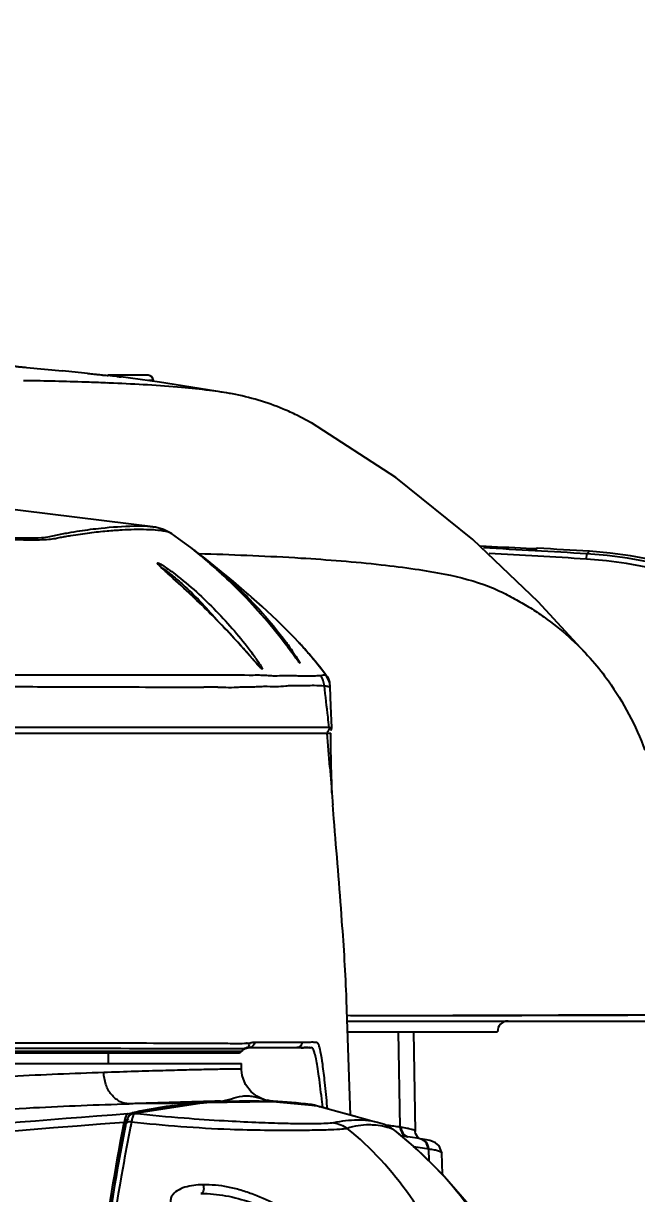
# Model space of a CAD drawing. Header units: millimetres. Extents: x 5828 to 6704, y 123 to 421.
# Drawn here: x 6581.54 to 6584.44, y 225.46 to 230.99 of the extents above; entities that cross this region are included whole.
import ezdxf

# ---------------------------------------------------------------- set-up
doc = ezdxf.new("R2010")
doc.units = ezdxf.units.MM
for name, color, linetype in [('外形图', 7, 'Continuous'), ('尺寸标注', 7, 'Continuous'), ('运动范围', 7, 'Continuous')]:
    doc.layers.add(name, color=color, linetype=linetype)
doc.styles.add('微软雅黑', font='msyh.ttc', dxfattribs={"height": 1.5})
doc.dimstyles.new('尺寸标注_1_20比例', dxfattribs={"dimtxt": 1.5, "dimasz": 1.25, "dimexe": 0.5, "dimexo": 0.4, "dimgap": 0.5, "dimtad": 1, "dimdec": 1, "dimlfac": 20, "dimdsep": 46, "dimtxsty": '微软雅黑', "dimcen": 0.09, "dimadec": 0, "dimazin": 0, "dimtp": 0.01, "dimtm": 0.01, "dimtfac": 1, "dimtdec": 1, "dimtofl": 0, "dimtmove": 0, "dimatfit": 3, "dimfxl": 1, "dimtolj": 1, "dimarcsym": 0})

# ---------------------------------------------------------------- blocks, each defined once
blk = doc.blocks.new('*D819')
at = {"layer": 'Defpoints', "color": 0}
for p in [(6584.3508, 234.274), (6633.6855, 232.4599), (6518.5475, 222.8994), (6579.4437, 222.8994), (6638.115, 222.8994)]:
    blk.add_point(p, dxfattribs=at)
at = {"layer": '尺寸标注', "color": 0, "lineweight": -2}
blk.add_arc((6579.4437, 222.8994), 12.3879, 15.78003, 174.21614, dxfattribs=at)
at = {"layer": '尺寸标注', "color": 0}
for points in [[(6591.1616, 226.2217), (6591.5678, 226.3147), (6591.6435, 225.0497)], [(6566.9107, 224.1583), (6567.3268, 224.1373), (6567.0557, 222.8994)]]:
    blk.add_solid(points, dxfattribs=at)
at = {"layer": '尺寸标注', "color": 0, "insert": (6578.253, 236.5144), "char_height": 1.5, "attachment_point": 5, "rotation": 4.9981, "style": '微软雅黑'}
blk.add_mtext('\\A1;-\\A1;170%%d', dxfattribs=at)

msp = doc.modelspace()

# ---------------------------------------------------------------- linework, layer by layer
at = {"layer": '外形图', "color": 7, "linetype": 'Continuous'}
for p, q in [((6581.5571, 229.3616), (6581.7271, 229.345)), ((6582.1312, 229.3244), (6581.9409, 229.3244)), ((6582.0027, 229.3168), (6582.0034, 229.3168)), ((6581.5671, 229.2987), (6581.5423, 229.2991)), ((6582.1562, 229.2994), (6582.1333, 229.2994)), ((6582.1562, 229.2963), (6582.1562, 229.2994)), ((6582.902, 229.1006), (6582.8342, 229.136)), ((6582.1654, 228.6073), (6580.5716, 228.804)), ((6582.1654, 228.6073), (6582.166, 228.6072)), ((6582.2411, 228.5779), (6582.2411, 228.5779)), ((6582.3769, 228.4754), (6582.3681, 228.4827)), ((6582.3683, 228.4826), (6582.3716, 228.4826)), ((6582.3716, 228.4826), (6582.3989, 228.4818)), ((6583.9271, 228.5054), (6583.9161, 228.506)), ((6583.9404, 228.5048), (6583.9271, 228.5054)), ((6583.9511, 228.5043), (6583.9404, 228.5048)), ((6583.9661, 228.5041), (6583.9701, 228.5078)), ((6584.2009, 228.4565), (6584.2024, 228.4815)), ((6584.2155, 228.4934), (6584.2024, 228.4815)), ((6582.3877, 228.4666), (6582.3769, 228.4754)), ((6582.4005, 228.4558), (6582.3877, 228.4666)), ((6582.5978, 228.2952), (6582.5339, 228.3502)), ((6582.791, 228.0406), (6582.7812, 228.0536)), ((6582.8158, 228.0073), (6582.791, 228.0406)), ((6582.85, 228.0549), (6582.8254, 228.0815)), ((6582.85, 228.0549), (6582.845, 228.0604)), ((6582.9108, 227.9854), (6582.8451, 228.0605)), ((6582.6118, 227.9995), (6582.6009, 228.0119)), ((6582.6247, 227.9849), (6582.6118, 227.9995)), ((6582.8336, 227.9832), (6582.8158, 228.0073)), ((6582.9711, 227.9104), (6582.9108, 227.9854)), ((6582.3581, 227.8517), (6582.3936, 227.8517)), ((6582.9911, 227.8531), (6582.9915, 227.8527)), ((6582.9946, 227.7613), (6582.9915, 227.8527)), ((6582.9915, 227.8527), (6582.9915, 227.8527)), ((6582.9985, 227.6606), (6582.9946, 227.7613)), ((6582.9866, 227.6611), (6576.3315, 227.661)), ((6582.9956, 227.6476), (6582.9985, 227.6606)), ((6582.9967, 227.6605), (6582.9985, 227.6606)), ((6582.9967, 227.6605), (6582.9982, 227.6604)), ((6576.3344, 227.6343), (6582.9939, 227.6344)), ((6582.9949, 227.5829), (6582.9942, 227.6344)), ((6582.9964, 227.4854), (6582.9949, 227.5829)), ((6582.9983, 227.393), (6582.9964, 227.4854)), ((6582.9901, 227.4742), (6582.9928, 227.4379)), ((6582.9928, 227.4379), (6582.9972, 227.3798)), ((6582.9993, 227.3521), (6582.9983, 227.393)), ((6583.0089, 227.2293), (6583.0036, 227.2963)), ((6583.087, 225.8297), (6583.0684, 226.3746)), ((6583.0688, 226.3708), (6583.0686, 226.3745)), ((6583.071, 226.3001), (6584.8453, 226.3057)), ((6583.0719, 226.2744), (6584.8211, 226.2744)), ((6584.396, 226.3032), (6584.6869, 226.3046)), ((6583.0736, 226.2244), (6583.7812, 226.2244)), ((6583.3217, 225.7734), (6583.3139, 226.2244)), ((6583.3846, 226.2244), (6583.3929, 225.7531)), ((6582.5988, 226.17), (6582.5951, 226.1697)), ((6582.6006, 226.1696), (6582.5974, 226.1693)), ((6582.6333, 226.1752), (6582.8041, 226.175)), ((6582.6336, 226.1754), (6582.8591, 226.1749)), ((6582.8041, 226.175), (6582.8591, 226.1752)), ((6579.6741, 226.1244), (6582.5561, 226.1244)), ((6579.7042, 226.1328), (6582.5745, 226.1327)), ((6581.9437, 226.0744), (6581.9437, 226.1244)), ((6582.5703, 226.1455), (6582.5717, 226.1455)), ((6582.5957, 226.1469), (6582.5965, 226.1471)), ((6582.5965, 226.1471), (6582.6002, 226.148)), ((6582.6042, 226.1492), (6582.8532, 226.149)), ((6582.6085, 226.1494), (6582.8342, 226.1494)), ((6582.8357, 226.1494), (6582.8381, 226.1494)), ((6582.8381, 226.1494), (6582.8399, 226.1493)), ((6582.8399, 226.1493), (6582.8412, 226.1493)), ((6582.8412, 226.1493), (6582.8425, 226.1493)), ((6582.8425, 226.1493), (6582.8439, 226.1493)), ((6582.8439, 226.1493), (6582.8461, 226.1492)), ((6582.8461, 226.1492), (6582.8553, 226.1489)), ((6582.854, 226.1489), (6582.8561, 226.1489)), ((6582.8597, 226.1488), (6582.8553, 226.1489)), ((6582.8557, 226.1486), (6582.8642, 226.1487)), ((6582.8584, 226.1489), (6582.8595, 226.1488)), ((6582.8642, 226.1487), (6582.8952, 226.149)), ((6582.8817, 226.1501), (6582.8816, 226.1501)), ((6582.8817, 226.1501), (6582.8816, 226.1501)), ((6582.8931, 226.1489), (6582.8929, 226.149)), ((6582.8931, 226.1489), (6582.8929, 226.1489)), ((6582.8936, 226.149), (6582.8931, 226.1489)), ((6582.8952, 226.1491), (6582.8936, 226.149)), ((6582.8974, 226.1491), (6582.9003, 226.1493)), ((6582.9003, 226.1493), (6582.9001, 226.1493)), ((6576.3152, 226.0744), (6582.5721, 226.0744)), ((6582.5727, 226.045), (6582.5721, 226.0744)), ((6582.6794, 225.8951), (6582.6562, 225.8957)), ((6582.7108, 225.8938), (6582.6562, 225.8957)), ((6582.6797, 225.9048), (6582.694, 225.9004)), ((6582.7108, 225.8938), (6582.6938, 225.8946)), ((6582.721, 225.8933), (6582.7108, 225.8938)), ((6582.7292, 225.8929), (6582.7108, 225.8938)), ((6582.9219, 225.8742), (6582.7207, 225.8936)), ((6582.9541, 225.8824), (6582.953, 225.8923)), ((6582.955, 225.874), (6582.9541, 225.8824)), ((6582.0348, 225.836), (6582.0566, 225.8409)), ((6582.0348, 225.836), (6582.0566, 225.8405)), ((6582.0575, 225.8367), (6582.0574, 225.8367)), ((6582.0657, 225.8371), (6582.0575, 225.8367)), ((6582.0829, 225.8408), (6582.0657, 225.8371)), ((6582.0829, 225.8406), (6582.0657, 225.8371)), ((6582.8966, 225.8777), (6582.8817, 225.8795)), ((6582.8968, 225.8774), (6582.8817, 225.8795)), ((6582.8968, 225.8777), (6582.8966, 225.8777)), ((6582.9219, 225.8741), (6582.9166, 225.8749)), ((6582.9243, 225.8737), (6582.9166, 225.8747)), ((6582.9242, 225.8737), (6582.9219, 225.8742)), ((6582.9243, 225.8737), (6582.9219, 225.8741)), ((6582.946, 225.8693), (6582.9242, 225.8737)), ((6583.166, 225.8082), (6582.9243, 225.8737)), ((6582.9576, 225.8662), (6582.946, 225.8693)), ((6582.9556, 225.8691), (6582.955, 225.874)), ((6582.9563, 225.8626), (6582.9556, 225.8691)), ((6582.9757, 225.8706), (6582.9763, 225.8633)), ((6582.016, 225.7869), (6582.0178, 225.7961)), ((6582.0161, 225.7865), (6582.0178, 225.7961)), ((6582.0241, 225.7851), (6582.0233, 225.7804)), ((6582.0241, 225.7851), (6582.0233, 225.7806)), ((6582.0267, 225.7965), (6582.0241, 225.785)), ((6582.0333, 225.8153), (6582.0267, 225.7965)), ((6582.0492, 225.7809), (6582.0484, 225.7765)), ((6582.0494, 225.7802), (6582.0485, 225.7757)), ((6583.2076, 225.7823), (6583.2072, 225.7823)), ((6583.2076, 225.7823), (6583.2073, 225.7823)), ((6583.248, 225.7854), (6583.248, 225.7854)), ((6583.2509, 225.7843), (6583.248, 225.7854)), ((6583.2489, 225.7751), (6583.2488, 225.7751)), ((6583.2491, 225.7752), (6583.2489, 225.7752)), ((6583.251, 225.7843), (6583.2509, 225.7843)), ((6583.2894, 225.7626), (6583.2892, 225.7627)), ((6583.2895, 225.7625), (6583.2892, 225.7627)), ((6583.295, 225.7593), (6583.2952, 225.7592)), ((6583.295, 225.7593), (6583.2952, 225.7591)), ((6583.2952, 225.7592), (6583.2953, 225.7591)), ((6583.4116, 225.7194), (6583.3265, 225.7329)), ((6583.3929, 225.7531), (6583.3929, 225.7526)), ((6583.3941, 225.7434), (6583.3929, 225.7526)), ((6583.4076, 225.72), (6583.3941, 225.7434)), ((6583.3862, 225.6818), (6583.4564, 225.6712)), ((6583.4583, 225.6132), (6583.4564, 225.6712)), ((6583.5181, 225.6529), (6583.5184, 225.6528)), ((6583.5184, 225.6529), (6583.5184, 225.6528)), ((6583.5216, 225.5508), (6583.5184, 225.6528)), ((6582.3801, 225.4597), (6582.3817, 225.4598))]:
    msp.add_line(p, q, dxfattribs=at)
for points in [[(6582.5298, 229.2364), (6582.1856, 229.2924), (6582.0027, 229.3168)], [(6584.2305, 227.9752), (6583.9731, 228.2546), (6583.6641, 228.5491), (6583.3016, 228.8416), (6582.9021, 229.1006)], [(6582.2411, 228.5779), (6582.2045, 228.5969), (6582.166, 228.6072)], [(6582.4062, 228.455), (6582.3695, 228.4835), (6582.3325, 228.5116), (6582.2937, 228.5402), (6582.2411, 228.5779)], [(6582.3681, 228.4827), (6582.3495, 228.4979), (6582.3489, 228.4984)], [(6583.9624, 228.504), (6583.9628, 228.504), (6583.9627, 228.504), (6583.9612, 228.504), (6583.9587, 228.5041), (6583.9553, 228.5042), (6583.9511, 228.5043)], [(6582.2304, 228.3828), (6582.2153, 228.3966), (6582.2029, 228.4081), (6582.1934, 228.4172), (6582.1868, 228.424), (6582.183, 228.4283)], [(6582.7812, 228.0536), (6582.7705, 228.0675), (6582.7589, 228.0824), (6582.7465, 228.0981), (6582.733, 228.1149), (6582.7184, 228.1328), (6582.7026, 228.1519), (6582.6855, 228.172), (6582.6674, 228.193), (6582.6485, 228.2143), (6582.6295, 228.2353), (6582.6113, 228.255), (6582.594, 228.2733), (6582.5775, 228.2904), (6582.5616, 228.3066), (6582.5463, 228.322), (6582.5315, 228.3366), (6582.5173, 228.3503), (6582.5037, 228.3633), (6582.4908, 228.3755), (6582.4784, 228.387), (6582.4665, 228.3978), (6582.4552, 228.408), (6582.4445, 228.4176), (6582.4344, 228.4265), (6582.4249, 228.4348), (6582.4161, 228.4425), (6582.4005, 228.4558)], [(6582.5339, 228.3502), (6582.5078, 228.3723), (6582.4769, 228.398), (6582.4421, 228.4263), (6582.4062, 228.455)], [(6582.5729, 228.0436), (6582.5563, 228.062), (6582.5382, 228.0818), (6582.5185, 228.1032), (6582.4968, 228.1263), (6582.4731, 228.151), (6582.4473, 228.1775), (6582.4191, 228.2058), (6582.3877, 228.2367), (6582.3536, 228.2694), (6582.3201, 228.3008), (6582.292, 228.3267), (6582.2304, 228.3828)], [(6582.8254, 228.0815), (6582.741, 228.167), (6582.6697, 228.2332), (6582.6189, 228.2773), (6582.603, 228.2907), (6582.5978, 228.2952)], [(6582.6439, 227.9631), (6582.6254, 227.9841), (6582.5729, 228.0436)], [(6582.8444, 227.9692), (6582.8444, 227.9691), (6582.8435, 227.9702), (6582.8413, 227.9731), (6582.8379, 227.9774), (6582.8336, 227.9832)], [(6582.6632, 227.9427), (6582.6633, 227.9427), (6582.6613, 227.9445), (6582.6571, 227.9488), (6582.6512, 227.9551), (6582.6439, 227.9631)], [(6582.9915, 227.8533), (6582.9889, 227.8727), (6582.9707, 227.9109)], [(6583.0871, 226.3001), (6583.4201, 226.3003), (6583.6757, 226.3006), (6583.896, 226.3012), (6584.396, 226.3032)], [(6582.8343, 226.1493), (6582.8354, 226.1494), (6582.8355, 226.1494)], [(6582.8597, 226.1488), (6582.8607, 226.1488), (6582.862, 226.1489), (6582.8632, 226.1489), (6582.8645, 226.1489), (6582.8658, 226.149), (6582.8671, 226.149), (6582.8683, 226.1491), (6582.8696, 226.1492), (6582.8709, 226.1493), (6582.8722, 226.1494), (6582.8734, 226.1495), (6582.8767, 226.1498)], [(6582.8767, 226.1498), (6582.8776, 226.1499), (6582.8785, 226.15), (6582.8792, 226.15), (6582.8799, 226.1501), (6582.8805, 226.1501), (6582.881, 226.1501), (6582.8815, 226.1501)], [(6582.8914, 226.149), (6582.8945, 226.1489), (6582.8974, 226.1491)], [(6582.6797, 225.9043), (6582.6701, 225.9074), (6582.6451, 225.9194), (6582.6172, 225.9411), (6582.5919, 225.9742), (6582.5759, 226.0167), (6582.5727, 226.045)], [(6582.7207, 225.8936), (6582.3965, 225.8884), (6582.0574, 225.8367)], [(6582.0572, 225.8366), (6582.0542, 225.8358), (6582.0419, 225.8279), (6582.0333, 225.8153)], [(6583.111, 225.8231), (6583.0339, 225.8444), (6582.9771, 225.8605), (6582.9576, 225.8662)], [(6583.2083, 225.7973), (6583.2005, 225.7992), (6583.1872, 225.8025), (6583.166, 225.8082)], [(6583.248, 225.7854), (6583.2148, 225.7957), (6583.208, 225.7973)], [(6583.2953, 225.7591), (6583.2714, 225.7749), (6583.251, 225.7843)], [(6583.8848, 225.0132), (6583.7759, 225.2174), (6583.6452, 225.406), (6583.5204, 225.5522), (6583.3943, 225.6759), (6583.2952, 225.7592)], [(6583.5182, 225.6527), (6583.5055, 225.6857), (6583.4884, 225.6996), (6583.475, 225.7057), (6583.4618, 225.7098), (6583.4463, 225.7134), (6583.4272, 225.717), (6583.4149, 225.719)]]:
    msp.add_lwpolyline(points, dxfattribs=at)
for centre, radius, start, end in [((6577.801, 189.0979), 40.4382, 84.25986, 84.42855), ((6580.7993, 218.4924), 10.8911, 83.7605, 83.97372), ((6582.1312, 229.2994), 0.025, 0, 90), ((6581.4683, 217.7117), 11.5861, 87.53116, 87.66134), ((6580.5687, 168.6043), 59.9952, 86.801519, 87.007354), ((6580.5687, 168.6043), 59.9873, 86.527142, 86.993899), ((6580.5687, 168.6043), 59.9623, 86.527209, 86.966586), ((6584.0815, 231.47), 2.9686, 266.805, 267.1742), ((6584.0251, 230.3311), 1.8283, 267.1798, 267.6318), ((6583.9931, 229.5728), 1.0693, 267.6674, 267.8347), ((6583.9654, 228.7158), 0.2118, 268.6781, 269.0782), ((6583.9641, 228.6317), 0.1277, 269.0723, 269.6438), ((6583.9647, 228.479), 0.0251, 86.7413, 95.0124), ((6580.5687, 168.6043), 60, 86.515409, 86.750135), ((6584.0814, 226.4855), 1.9996, 1.0427, 86.5299), ((6584.0941, 226.4975), 1.9996, 0.7525, 86.5198), ((6584.0814, 226.4855), 1.9746, 1.0728, 86.5321), ((6584.6268, 231.0237), 3.5663, 227.5022, 227.6446), ((6580.0778, 225.9937), 3.3987, 36.7405, 37.1517), ((6581.1877, 226.5448), 2.246, 40.6697, 42.253), ((6581.5004, 227.1865), 1.3931, 35.2931, 36.6719), ((6581.71, 227.3361), 1.1355, 35.0549, 35.2418), ((6579.4669, 225.5374), 4.1612, 36.5399, 36.7447), ((6581.1757, 226.5346), 2.2616, 37.4732, 40.6679), ((6582.8908, 227.8499), 0.1004, 1.795, 14.6812), ((6582.3788, 217.2175), 10.6342, 89.64683, 89.92015), ((6582.4045, 222.2533), 5.5983, 89.4262, 89.5924), ((6536.4042, 223.9115), 46.7215, 4.37325, 4.57034), ((6583.8312, 226.2244), 0.05, 90, 180), ((6582.5258, 226.876), 0.7103, 276.045, 276.7648), ((6582.8861, 226.1442), 0.0532, 22.7572, 24.1872), ((6582.5561, 226.1494), 0.025, 270, 318.1897), ((6582.6104, 226.0993), 0.0501, 130.0646, 138.1983), ((6582.612, 226.0994), 0.05, 103.6095, 138.1897), ((6582.6106, 226.0991), 0.0503, 110.1578, 129.9847), ((6582.5631, 226.2874), 0.1442, 282.0482, 283.0674), ((6583.8826, 169.0144), 56.8995, 91.41965, 91.85379), ((6582.7436, 156.9444), 68.9433, 90.334053, 90.583116), ((6582.6042, 223.3363), 2.5637, 95.8789, 102.3325), ((6582.607, 223.4085), 2.4882, 95.1276, 102.1609), ((6582.5939, 223.4199), 2.4795, 92.7975, 95.8407), ((6582.6005, 223.4725), 2.4239, 94.5318, 95.1084), ((6582.6011, 223.4638), 2.4326, 88.7009, 94.5294), ((6582.5911, 223.4121), 2.4873, 82.9367, 87.0044), ((6582.8736, 225.6909), 0.1911, 78.1335, 82.9458), ((6586.4284, 165.9895), 60.0076, 94.198792, 96.423103), ((6582.8068, 225.154), 0.7293, 81.3356, 82.9042), ((6582.8744, 225.6947), 0.1872, 75.4858, 78.1192), ((6582.8741, 225.6941), 0.1879, 68.0406, 75.4657), ((6586.8997, 161.5168), 64.4644, 94.343162, 100.668847), ((6582.0384, 225.782), 0.0146, 147.6509, 153.7611), ((6590.4418, 224.1041), 8.5584, 168.58291, 168.70111), ((6583.1278, 225.4534), 0.3533, 81.3714, 86.0368), ((6583.1311, 225.4771), 0.3294, 76.4925, 81.3238), ((6583.174, 225.4608), 0.3232, 76.5983, 84.0558), ((6583.197, 225.6446), 0.1497, 68.904, 70.0928), ((6583.1971, 225.6448), 0.1495, 59.6403, 68.9034), ((6583.197, 225.644), 0.1503, 52.0648, 68.9465), ((6581.8769, 215.3795), 10.494, 82.29069, 82.4503), ((6583.1969, 225.6446), 0.1498, 52.0437, 59.6354), ((6583.2443, 225.2361), 0.5428, 81.3487, 81.8012), ((6583.1799, 225.4848), 0.2986, 68.5534, 71.7264), ((6582.1368, 224.2834), 1.8752, 51.8707, 52.0727), ((6582.1121, 224.256), 1.9121, 23.6609, 51.795), ((6583.3749, 225.7722), 0.0486, 236.1295, 249.3469), ((6583.2954, 224.9828), 0.7458, 81.0049, 81.2776)]:
    msp.add_arc(centre, radius, start, end, dxfattribs=at)
for points, knots in [([(6581.5034, 229.3675), (6581.5034, 229.3672), (6581.5052, 229.3674), (6581.5072, 229.3666), (6581.5118, 229.3664), (6581.5177, 229.3656), (6581.5254, 229.3648), (6581.5387, 229.3634), (6581.5494, 229.3624), (6581.5571, 229.3616)], [0, 0, 0, 0, 0.016698, 0.065497, 0.146088, 0.258033, 0.400518, 0.572518, 1, 1, 1, 1]), ([(6581.8455, 229.3333), (6581.8486, 229.333), (6581.8606, 229.3318), (6581.8726, 229.3306), (6581.8815, 229.3297)], [0, 0, 0, 0, 0.257162, 1, 1, 1, 1]), ([(6581.8815, 229.3297), (6581.8844, 229.3294), (6581.8953, 229.3283), (6581.9062, 229.3271), (6581.9143, 229.3263)], [0, 0, 0, 0, 0.260454, 1, 1, 1, 1]), ([(6581.9143, 229.3263), (6581.9168, 229.326), (6581.9263, 229.325), (6581.9357, 229.324), (6581.9427, 229.3233)], [0, 0, 0, 0, 0.264544, 1, 1, 1, 1]), ([(6581.983, 229.319), (6581.9847, 229.3188), (6581.9902, 229.3182), (6581.9956, 229.3176), (6581.9993, 229.3171)], [0, 0, 0, 0, 0.319338, 1, 1, 1, 1]), ([(6581.9993, 229.3171), (6581.9997, 229.3171), (6582.0008, 229.317), (6582.002, 229.3169), (6582.0027, 229.3168)], [0, 0, 0, 0, 0.331999, 1, 1, 1, 1]), ([(6581.941, 229.2881), (6581.9118, 229.2893), (6581.7871, 229.294), (6581.6625, 229.297), (6581.5671, 229.2987)], [0, 0, 0, 0, 0.235011, 1, 1, 1, 1]), ([(6582.5296, 229.2364), (6582.4937, 229.243), (6582.4139, 229.2547), (6582.2265, 229.274), (6582.0749, 229.2824), (6581.9673, 229.287)], [0, 0, 0, 0, 0.193603, 0.428394, 1, 1, 1, 1]), ([(6582.8342, 229.136), (6582.8128, 229.1462), (6582.7151, 229.1899), (6582.6116, 229.2213), (6582.5296, 229.2364)], [0, 0, 0, 0, 0.22103, 1, 1, 1, 1]), ([(6580.9392, 228.5898), (6581.0426, 228.5831), (6581.1882, 228.5732), (6581.3692, 228.5625), (6581.4747, 228.5576), (6581.5584, 228.5557), (6581.6201, 228.5568), (6581.6636, 228.5619), (6581.7056, 228.5729), (6581.7533, 228.5801), (6581.8242, 228.5931), (6581.9272, 228.6055), (6582.0459, 228.6146), (6582.1322, 228.6134), (6582.1654, 228.6073)], [0, 0, 0, 0, 0.252425, 0.355566, 0.441692, 0.509764, 0.559394, 0.592002, 0.616033, 0.665086, 0.709531, 0.791522, 0.917663, 1, 1, 1, 1]), ([(6580.9401, 228.5811), (6581.0253, 228.5757), (6581.18, 228.5658), (6581.3872, 228.5537), (6581.5283, 228.5475), (6581.6141, 228.5474), (6581.658, 228.5495), (6581.691, 228.5534), (6581.7173, 228.5593), (6581.7415, 228.5641), (6581.7732, 228.5683), (6581.8112, 228.5746), (6581.868, 228.5832), (6581.9336, 228.5892), (6582.023, 228.5966), (6582.0854, 228.5979), (6582.1238, 228.5969)], [0, 0, 0, 0, 0.215484, 0.391683, 0.524207, 0.572122, 0.608249, 0.635039, 0.656049, 0.676276, 0.697397, 0.736672, 0.773482, 0.842672, 0.902875, 1, 1, 1, 1]), ([(6582.1238, 228.5969), (6582.1274, 228.5968), (6582.1411, 228.5964), (6582.1548, 228.5957), (6582.1649, 228.5949)], [0, 0, 0, 0, 0.266746, 1, 1, 1, 1]), ([(6582.1649, 228.5949), (6582.1809, 228.5936), (6582.2067, 228.5905), (6582.2328, 228.5836), (6582.2411, 228.5779)], [0, 0, 0, 0, 0.615468, 1, 1, 1, 1]), ([(6582.3475, 228.4995), (6582.3473, 228.4999), (6582.3503, 228.4972), (6582.3522, 228.4963), (6582.3584, 228.4912), (6582.369, 228.4832), (6582.3871, 228.4688), (6582.4121, 228.4487), (6582.4412, 228.4246), (6582.4846, 228.3875), (6582.5407, 228.3365), (6582.6071, 228.2712), (6582.6898, 228.1823), (6582.7467, 228.1126), (6582.7814, 228.0655)], [0, 0, 0, 0, 0.002176, 0.009018, 0.020265, 0.035626, 0.077196, 0.130635, 0.192825, 0.261197, 0.408668, 0.562127, 0.715016, 1, 1, 1, 1]), ([(6582.3566, 228.4921), (6582.3543, 228.4939), (6582.352, 228.4968), (6582.3478, 228.4985), (6582.3475, 228.4995)], [0, 0, 0, 0, 0.739475, 1, 1, 1, 1]), ([(6582.7867, 228.0463), (6582.7188, 228.1359), (6582.5837, 228.2935), (6582.4299, 228.4326), (6582.3566, 228.4921)], [0, 0, 0, 0, 0.543475, 1, 1, 1, 1]), ([(6582.3989, 228.4818), (6582.5501, 228.477), (6582.8283, 228.4655), (6583.1598, 228.44), (6583.3862, 228.4113), (6583.5575, 228.3826), (6583.7022, 228.3466), (6583.8175, 228.2937), (6583.8871, 228.256), (6583.9533, 228.2165), (6584.036, 228.1584), (6584.1313, 228.0804), (6584.1995, 228.0109), (6584.2305, 227.9753)], [0, 0, 0, 0, 0.231193, 0.425523, 0.507801, 0.57977, 0.691225, 0.73391, 0.773368, 0.812166, 0.851547, 0.927789, 1, 1, 1, 1]), ([(6583.9527, 228.5042), (6583.9535, 228.5042), (6583.9561, 228.5041), (6583.9587, 228.504), (6583.9605, 228.504)], [0, 0, 0, 0, 0.285745, 1, 1, 1, 1]), ([(6583.9633, 228.504), (6583.9637, 228.504), (6583.9646, 228.504), (6583.9656, 228.5039), (6583.9661, 228.5041)], [0, 0, 0, 0, 0.40242, 1, 1, 1, 1]), ([(6582.1756, 228.4376), (6582.1755, 228.4396), (6582.1897, 228.4339), (6582.2, 228.4262), (6582.2293, 228.4074), (6582.2479, 228.3932), (6582.2589, 228.3849)], [0, 0, 0, 0, 0.059348, 0.260063, 0.584162, 1, 1, 1, 1]), ([(6582.1816, 228.429), (6582.1801, 228.4307), (6582.1779, 228.4333), (6582.1757, 228.4364), (6582.1756, 228.4376)], [0, 0, 0, 0, 0.659416, 1, 1, 1, 1]), ([(6582.1915, 228.4188), (6582.1905, 228.4198), (6582.1872, 228.4231), (6582.1839, 228.4265), (6582.1816, 228.429)], [0, 0, 0, 0, 0.285291, 1, 1, 1, 1]), ([(6582.2176, 228.3943), (6582.2151, 228.3966), (6582.2063, 228.4047), (6582.1976, 228.4128), (6582.1915, 228.4188)], [0, 0, 0, 0, 0.282546, 1, 1, 1, 1]), ([(6582.1935, 228.4172), (6582.2011, 228.4129), (6582.219, 228.4001), (6582.2363, 228.3866), (6582.2466, 228.3782)], [0, 0, 0, 0, 0.395314, 1, 1, 1, 1]), ([(6582.362, 228.2613), (6582.3496, 228.2731), (6582.3041, 228.316), (6582.2577, 228.3578), (6582.2242, 228.3883)], [0, 0, 0, 0, 0.274293, 1, 1, 1, 1]), ([(6582.2466, 228.3782), (6582.2635, 228.3643), (6582.3367, 228.3006), (6582.4038, 228.23), (6582.4523, 228.1727)], [0, 0, 0, 0, 0.225337, 1, 1, 1, 1]), ([(6582.2589, 228.3849), (6582.3279, 228.332), (6582.4549, 228.216), (6582.5674, 228.0862), (6582.6178, 228.0185)], [0, 0, 0, 0, 0.507335, 1, 1, 1, 1]), ([(6582.6009, 228.0119), (6582.5834, 228.0318), (6582.5067, 228.1178), (6582.4261, 228.2002), (6582.362, 228.2613)], [0, 0, 0, 0, 0.230872, 1, 1, 1, 1]), ([(6582.7814, 228.0655), (6582.785, 228.0607), (6582.7982, 228.0426), (6582.811, 228.0242), (6582.8201, 228.0106)], [0, 0, 0, 0, 0.268305, 1, 1, 1, 1]), ([(6582.6486, 227.9577), (6582.6468, 227.9597), (6582.6388, 227.9688), (6582.6308, 227.9778), (6582.6247, 227.9849)], [0, 0, 0, 0, 0.224871, 1, 1, 1, 1]), ([(6582.6396, 227.9883), (6582.6439, 227.9822), (6582.6515, 227.971), (6582.6615, 227.9559), (6582.6674, 227.9451), (6582.6709, 227.9393), (6582.6709, 227.9371)], [0, 0, 0, 0, 0.373517, 0.678668, 0.893702, 1, 1, 1, 1]), ([(6582.829, 227.9893), (6582.8276, 227.9913), (6582.8213, 227.9998), (6582.8151, 228.0083), (6582.8102, 228.0149)], [0, 0, 0, 0, 0.227882, 1, 1, 1, 1]), ([(6582.8201, 228.0106), (6582.8221, 228.0077), (6582.829, 227.9974), (6582.8357, 227.987), (6582.8403, 227.9795)], [0, 0, 0, 0, 0.287562, 1, 1, 1, 1]), ([(6582.8439, 227.9696), (6582.843, 227.9708), (6582.8379, 227.9773), (6582.833, 227.9839), (6582.829, 227.9893)], [0, 0, 0, 0, 0.185664, 1, 1, 1, 1]), ([(6582.6598, 227.9456), (6582.659, 227.9465), (6582.6552, 227.9505), (6582.6515, 227.9545), (6582.6486, 227.9577)], [0, 0, 0, 0, 0.219523, 1, 1, 1, 1]), ([(6582.6709, 227.9371), (6582.6709, 227.9361), (6582.6666, 227.9385), (6582.6644, 227.9412), (6582.6614, 227.944), (6582.6598, 227.9456)], [0, 0, 0, 0, 0.212972, 0.535407, 1, 1, 1, 1]), ([(6582.8482, 227.9651), (6582.8481, 227.9647), (6582.8454, 227.9676), (6582.8449, 227.9683), (6582.8439, 227.9696)], [0, 0, 0, 0, 0.22042, 1, 1, 1, 1]), ([(6582.8444, 227.9726), (6582.845, 227.9716), (6582.8462, 227.9692), (6582.8481, 227.9668), (6582.8482, 227.9651)], [0, 0, 0, 0, 0.385954, 1, 1, 1, 1]), ([(6584.2305, 227.9753), (6584.2569, 227.945), (6584.3579, 227.8165), (6584.4349, 227.6693), (6584.4773, 227.5535)], [0, 0, 0, 0, 0.245581, 1, 1, 1, 1]), ([(6579.2164, 227.9071), (6579.4581, 227.9071), (6579.9322, 227.9063), (6580.6165, 227.9084), (6581.2356, 227.9081), (6581.755, 227.9101), (6582.146, 227.9094), (6582.4157, 227.9105), (6582.5526, 227.91), (6582.6078, 227.909)], [0, 0, 0, 0, 0.213823, 0.419359, 0.605305, 0.761459, 0.878861, 0.95117, 1, 1, 1, 1]), ([(6582.6078, 227.909), (6582.6207, 227.9087), (6582.6454, 227.9096), (6582.6807, 227.9083), (6582.712, 227.9058), (6582.7465, 227.9055), (6582.7825, 227.908), (6582.8202, 227.9067), (6582.8527, 227.9042), (6582.883, 227.9055), (6582.9138, 227.9048), (6582.9351, 227.9065), (6582.9463, 227.9065)], [0, 0, 0, 0, 0.114169, 0.218386, 0.312834, 0.39274, 0.523134, 0.632397, 0.727015, 0.811428, 0.900625, 1, 1, 1, 1]), ([(6582.9463, 227.9065), (6582.9508, 227.9071), (6582.9575, 227.909), (6582.9654, 227.9104), (6582.9696, 227.9097), (6582.9707, 227.9106)], [0, 0, 0, 0, 0.551646, 0.826636, 1, 1, 1, 1]), ([(6582.971, 227.9104), (6582.971, 227.9105), (6582.9708, 227.9105), (6582.9707, 227.9106), (6582.9706, 227.9106)], [0, 0, 0, 0, 0.37265, 1, 1, 1, 1]), ([(6579.2934, 227.8575), (6579.9151, 227.857), (6580.6658, 227.8569), (6581.5279, 227.8539), (6581.9277, 227.8535), (6582.1986, 227.8518), (6582.3581, 227.8517)], [0, 0, 0, 0, 0.608582, 0.734865, 0.8439, 1, 1, 1, 1]), ([(6582.4605, 227.8513), (6582.4687, 227.8513), (6582.4943, 227.851), (6582.5199, 227.8505), (6582.5374, 227.8509)], [0, 0, 0, 0, 0.317458, 1, 1, 1, 1]), ([(6582.5374, 227.8509), (6582.5416, 227.851), (6582.5568, 227.8516), (6582.5719, 227.8529), (6582.5828, 227.8533)], [0, 0, 0, 0, 0.282676, 1, 1, 1, 1]), ([(6582.6294, 227.8536), (6582.6338, 227.8536), (6582.6501, 227.8541), (6582.6664, 227.8554), (6582.6784, 227.8556)], [0, 0, 0, 0, 0.268359, 1, 1, 1, 1]), ([(6582.6784, 227.8556), (6582.6977, 227.8561), (6582.732, 227.8536), (6582.7754, 227.857), (6582.8076, 227.8599), (6582.8392, 227.86), (6582.875, 227.8594), (6582.9184, 227.8612), (6582.9477, 227.859), (6582.9636, 227.8585)], [0, 0, 0, 0, 0.203549, 0.359945, 0.456974, 0.543409, 0.691868, 0.83306, 1, 1, 1, 1]), ([(6582.9866, 227.6617), (6582.9847, 227.6778), (6582.977, 227.7434), (6582.9691, 227.809), (6582.9635, 227.8585)], [0, 0, 0, 0, 0.245265, 1, 1, 1, 1]), ([(6582.9635, 227.8585), (6582.9685, 227.8576), (6582.976, 227.8563), (6582.9851, 227.8544), (6582.9895, 227.8539), (6582.9911, 227.8531)], [0, 0, 0, 0, 0.537243, 0.81157, 1, 1, 1, 1]), ([(6582.9865, 227.6617), (6582.9873, 227.6617), (6582.9907, 227.6614), (6582.994, 227.6608), (6582.9967, 227.6605)], [0, 0, 0, 0, 0.211392, 1, 1, 1, 1]), ([(6583.0686, 226.3745), (6583.0642, 226.499), (6583.0452, 226.7842), (6583.0216, 227.0688), (6583.0089, 227.2293)], [0, 0, 0, 0, 0.43637, 1, 1, 1, 1]), ([(6582.5974, 226.1693), (6582.5678, 226.1664), (6582.4776, 226.1694), (6582.2971, 226.1685), (6582.0279, 226.17), (6581.6773, 226.1704), (6581.2561, 226.17), (6580.5943, 226.1694), (6580.0745, 226.1688), (6579.7158, 226.1682)], [0, 0, 0, 0, 0.030914, 0.093734, 0.188115, 0.311061, 0.458805, 0.626601, 1, 1, 1, 1]), ([(6582.6333, 226.1752), (6582.6336, 226.1687), (6582.6285, 226.155), (6582.615, 226.1494), (6582.6085, 226.1494)], [0, 0, 0, 0, 0.500548, 1, 1, 1, 1]), ([(6582.8592, 226.1752), (6582.8597, 226.1749), (6582.8609, 226.1758), (6582.8631, 226.1751), (6582.8671, 226.1753), (6582.8704, 226.1751), (6582.8726, 226.175)], [0, 0, 0, 0, 0.127728, 0.256036, 0.508788, 1, 1, 1, 1]), ([(6582.9198, 226.1749), (6582.9218, 226.175), (6582.9266, 226.1762), (6582.9307, 226.1728), (6582.9322, 226.1707)], [0, 0, 0, 0, 0.444953, 1, 1, 1, 1]), ([(6582.9352, 226.1648), (6582.9397, 226.1541), (6582.9462, 226.1226), (6582.9558, 226.0625), (6582.9658, 225.9755), (6582.9723, 225.9086), (6582.9757, 225.8706)], [0, 0, 0, 0, 0.117095, 0.321834, 0.6153, 1, 1, 1, 1]), ([(6579.7094, 226.1449), (6580.0251, 226.1452), (6580.618, 226.1456), (6581.4221, 226.1461), (6582.0359, 226.1461), (6582.3726, 226.1447), (6582.498, 226.1449)], [0, 0, 0, 0, 0.339645, 0.637816, 0.865105, 1, 1, 1, 1]), ([(6582.498, 226.1449), (6582.5054, 226.1449), (6582.5295, 226.1449), (6582.5536, 226.1452), (6582.5703, 226.1455)], [0, 0, 0, 0, 0.308217, 1, 1, 1, 1]), ([(6582.5717, 226.1455), (6582.5742, 226.1456), (6582.5813, 226.1458), (6582.5885, 226.146), (6582.5932, 226.1463)], [0, 0, 0, 0, 0.342719, 1, 1, 1, 1]), ([(6582.606, 226.1492), (6582.6064, 226.1492), (6582.6072, 226.1493), (6582.6081, 226.1494), (6582.6085, 226.1494)], [0, 0, 0, 0, 0.513946, 1, 1, 1, 1]), ([(6582.953, 225.8923), (6582.9484, 225.9329), (6582.9417, 225.9887), (6582.9315, 226.0567), (6582.9251, 226.0929), (6582.9186, 226.1199), (6582.9133, 226.1384), (6582.9054, 226.1491), (6582.9004, 226.1495)], [0, 0, 0, 0, 0.460108, 0.634639, 0.773277, 0.876199, 0.943032, 1, 1, 1, 1]), ([(6582.5726, 226.0456), (6582.5726, 226.0459), (6582.5714, 226.0462), (6582.5697, 226.0465), (6582.5662, 226.0468), (6582.5617, 226.047), (6582.5557, 226.0472), (6582.5452, 226.0474), (6582.5288, 226.0474), (6582.5052, 226.0472), (6582.4764, 226.0468), (6582.4426, 226.0462), (6582.4037, 226.0454), (6582.3598, 226.0445), (6582.2915, 226.0428), (6582.1944, 226.0401), (6582.064, 226.0362), (6581.9711, 226.0331), (6581.9216, 226.0315)], [0, 0, 0, 0, 0.001215, 0.004315, 0.009405, 0.016501, 0.025605, 0.03672, 0.064966, 0.101195, 0.145346, 0.197352, 0.257123, 0.324551, 0.399525, 0.571608, 0.772265, 1, 1, 1, 1]), ([(6581.9216, 226.0315), (6581.7774, 226.0266), (6581.4614, 226.0135), (6580.7488, 225.9658), (6580.182, 225.9062), (6579.7859, 225.869)], [0, 0, 0, 0, 0.202086, 0.44282, 1, 1, 1, 1]), ([(6582.0419, 225.8841), (6582.0265, 225.8842), (6581.9939, 225.8927), (6581.9548, 225.9264), (6581.9288, 225.9749), (6581.9221, 226.0123), (6581.9216, 226.0315)], [0, 0, 0, 0, 0.22276, 0.462734, 0.724348, 1, 1, 1, 1]), ([(6579.8049, 225.7228), (6580.0191, 225.742), (6580.4341, 225.7807), (6581.0287, 225.8323), (6581.5604, 225.8662), (6581.8911, 225.8793), (6582.0419, 225.8841)], [0, 0, 0, 0, 0.287551, 0.557407, 0.798206, 1, 1, 1, 1]), ([(6582.4729, 225.8964), (6582.4905, 225.8973), (6582.5248, 225.9077), (6582.567, 225.9204), (6582.6023, 225.9222), (6582.6373, 225.9178), (6582.6626, 225.9092), (6582.6797, 225.9043)], [0, 0, 0, 0, 0.249964, 0.501362, 0.623743, 0.746818, 1, 1, 1, 1]), ([(6582.8817, 225.8795), (6582.8689, 225.8809), (6582.8182, 225.8862), (6582.7674, 225.8908), (6582.7292, 225.8929)], [0, 0, 0, 0, 0.250978, 1, 1, 1, 1]), ([(6582.0348, 225.836), (6582.033, 225.8356), (6582.029, 225.8319), (6582.0226, 225.8186), (6582.0197, 225.8058), (6582.0178, 225.7961)], [0, 0, 0, 0, 0.129541, 0.334944, 1, 1, 1, 1]), ([(6582.0609, 225.831), (6582.0606, 225.8302), (6582.059, 225.8263), (6582.0578, 225.8222), (6582.0569, 225.819)], [0, 0, 0, 0, 0.20721, 1, 1, 1, 1]), ([(6582.0656, 225.8371), (6582.0652, 225.8369), (6582.063, 225.8354), (6582.0618, 225.8329), (6582.0609, 225.831)], [0, 0, 0, 0, 0.173692, 1, 1, 1, 1]), ([(6583.0068, 225.7942), (6582.996, 225.7921), (6582.9676, 225.7901), (6582.9155, 225.7887), (6582.8436, 225.7889), (6582.7496, 225.7908), (6582.6296, 225.7952), (6582.4773, 225.803), (6582.2858, 225.816), (6582.1441, 225.829), (6582.0656, 225.8371)], [0, 0, 0, 0, 0.035136, 0.090247, 0.165741, 0.263971, 0.389265, 0.547573, 0.748998, 1, 1, 1, 1]), ([(6581.8821, 224.921), (6581.8917, 224.9982), (6581.9297, 225.2878), (6581.9757, 225.5764), (6582.016, 225.7869)], [0, 0, 0, 0, 0.26631, 1, 1, 1, 1]), ([(6582.0233, 225.7806), (6582.0103, 225.7141), (6581.9577, 225.4272), (6581.916, 225.1384), (6581.8884, 224.9161)], [0, 0, 0, 0, 0.232125, 1, 1, 1, 1]), ([(6582.0241, 225.7803), (6582.0111, 225.7139), (6581.9583, 225.4271), (6581.9166, 225.1384), (6581.8889, 224.9161)], [0, 0, 0, 0, 0.231921, 1, 1, 1, 1]), ([(6582.0484, 225.7765), (6582.0353, 225.7112), (6581.9826, 225.4294), (6581.9415, 225.1456), (6581.9145, 224.9273)], [0, 0, 0, 0, 0.232522, 1, 1, 1, 1]), ([(6582.0382, 225.8123), (6582.0348, 225.8115), (6582.0289, 225.8011), (6582.0266, 225.7918), (6582.0251, 225.7852)], [0, 0, 0, 0, 0.335339, 1, 1, 1, 1]), ([(6582.0412, 225.7986), (6582.0395, 225.7983), (6582.0337, 225.797), (6582.0283, 225.7934), (6582.0261, 225.7898)], [0, 0, 0, 0, 0.286807, 1, 1, 1, 1]), ([(6582.0526, 225.7982), (6582.2075, 225.7824), (6582.4168, 225.7652), (6582.6687, 225.7598), (6582.7978, 225.7592), (6582.898, 225.7598), (6582.9745, 225.7615), (6583.0299, 225.7636), (6583.0601, 225.7659), (6583.0719, 225.7676)], [0, 0, 0, 0, 0.45761, 0.616407, 0.740426, 0.837046, 0.911019, 0.965181, 1, 1, 1, 1]), ([(6582.0569, 225.819), (6582.0565, 225.8175), (6582.0549, 225.8106), (6582.0536, 225.8037), (6582.0527, 225.7982)], [0, 0, 0, 0, 0.219108, 1, 1, 1, 1]), ([(6583.1522, 225.8058), (6583.1413, 225.8066), (6583.0925, 225.8079), (6583.0439, 225.8011), (6583.0068, 225.7942)], [0, 0, 0, 0, 0.224769, 1, 1, 1, 1]), ([(6583.2073, 225.7823), (6583.1965, 225.7834), (6583.151, 225.7859), (6583.105, 225.7781), (6583.0719, 225.7676)], [0, 0, 0, 0, 0.23657, 1, 1, 1, 1]), ([(6583.2735, 225.7683), (6583.2675, 225.7703), (6583.2594, 225.7726), (6583.2512, 225.7747), (6583.2491, 225.7752)], [0, 0, 0, 0, 0.744883, 1, 1, 1, 1]), ([(6583.3217, 225.7734), (6583.3189, 225.7739), (6583.3065, 225.7756), (6583.2942, 225.7773), (6583.2847, 225.7786)], [0, 0, 0, 0, 0.230824, 1, 1, 1, 1]), ([(6583.3217, 225.7734), (6583.3218, 225.7647), (6583.3263, 225.7481), (6583.3381, 225.736), (6583.3443, 225.732)], [0, 0, 0, 0, 0.541168, 1, 1, 1, 1]), ([(6583.3631, 225.7662), (6583.3604, 225.7668), (6583.3481, 225.7693), (6583.3357, 225.7713), (6583.3259, 225.7728)], [0, 0, 0, 0, 0.213935, 1, 1, 1, 1]), ([(6583.3259, 225.7727), (6583.326, 225.7683), (6583.3282, 225.7525), (6583.3384, 225.7382), (6583.3478, 225.7319)], [0, 0, 0, 0, 0.282787, 1, 1, 1, 1]), ([(6583.5935, 225.0258), (6583.534, 225.1743), (6583.3919, 225.447), (6583.1849, 225.6771), (6583.0719, 225.7676)], [0, 0, 0, 0, 0.524863, 1, 1, 1, 1]), ([(6583.3786, 225.7621), (6583.3775, 225.7625), (6583.3724, 225.764), (6583.3672, 225.7653), (6583.3631, 225.7662)], [0, 0, 0, 0, 0.218121, 1, 1, 1, 1]), ([(6583.3929, 225.7531), (6583.3929, 225.7538), (6583.3909, 225.7582), (6583.3858, 225.7596), (6583.3822, 225.7609)], [0, 0, 0, 0, 0.151742, 1, 1, 1, 1]), ([(6583.4526, 225.6718), (6583.4523, 225.6831), (6583.4439, 225.7059), (6583.4225, 225.7177), (6583.4116, 225.7194)], [0, 0, 0, 0, 0.50599, 1, 1, 1, 1]), ([(6583.4564, 225.6712), (6583.4561, 225.6826), (6583.4474, 225.7055), (6583.4259, 225.7173), (6583.4149, 225.719)], [0, 0, 0, 0, 0.506078, 1, 1, 1, 1]), ([(6583.4564, 225.6712), (6583.4652, 225.6699), (6583.4805, 225.6674), (6583.5002, 225.6628), (6583.5119, 225.6592), (6583.5182, 225.655), (6583.5184, 225.6529)], [0, 0, 0, 0, 0.407289, 0.710301, 0.904307, 1, 1, 1, 1]), ([(6582.3899, 225.5018), (6582.3754, 225.5012), (6582.3468, 225.4994), (6582.3055, 225.4908), (6582.2685, 225.4758), (6582.2436, 225.4536), (6582.2361, 225.4295), (6582.2379, 225.41), (6582.2457, 225.3908), (6582.262, 225.3658), (6582.2891, 225.3372), (6582.3136, 225.3167), (6582.3264, 225.3067)], [0, 0, 0, 0, 0.129052, 0.254035, 0.372644, 0.481721, 0.534976, 0.591098, 0.651862, 0.717058, 0.855352, 1, 1, 1, 1]), ([(6582.3899, 225.5018), (6582.3919, 225.4977), (6582.3938, 225.4887), (6582.3938, 225.4744), (6582.3883, 225.46), (6582.3817, 225.4598)], [0, 0, 0, 0, 0.29753, 0.57042, 1, 1, 1, 1]), ([(6582.9627, 225.0225), (6582.9706, 225.0226), (6582.9856, 225.023), (6583.007, 225.0269), (6583.025, 225.0355), (6583.0385, 225.0492), (6583.0455, 225.0679), (6583.046, 225.0897), (6583.041, 225.1136), (6583.0273, 225.1484), (6583.0005, 225.1919), (6582.9594, 225.2411), (6582.9117, 225.2872), (6582.8596, 225.3295), (6582.8046, 225.3676), (6582.729, 225.4124), (6582.6501, 225.4491), (6582.5694, 225.4763), (6582.5094, 225.4916), (6582.4494, 225.5001), (6582.4096, 225.5017), (6582.3899, 225.5018)], [0, 0, 0, 0, 0.025094, 0.04794, 0.068461, 0.087765, 0.107812, 0.130419, 0.156281, 0.185136, 0.249165, 0.318036, 0.388895, 0.460284, 0.531479, 0.602069, 0.74016, 0.807398, 0.873226, 0.937197, 1, 1, 1, 1]), ([(6582.3817, 225.4598), (6582.4203, 225.4606), (6582.4997, 225.4527), (6582.6165, 225.4211), (6582.712, 225.3811), (6582.7863, 225.3416), (6582.8405, 225.308), (6582.8919, 225.2707), (6582.9393, 225.2298), (6582.9805, 225.1861), (6583.0081, 225.1471), (6583.0226, 225.1156), (6583.0285, 225.0939), (6583.0289, 225.074), (6583.0226, 225.0567), (6583.0098, 225.0441), (6582.9925, 225.0364), (6582.972, 225.0327), (6582.9573, 225.0323), (6582.9497, 225.0325)], [0, 0, 0, 0, 0.129441, 0.264602, 0.404075, 0.474923, 0.5461, 0.617155, 0.687321, 0.755163, 0.817894, 0.845978, 0.870973, 0.892642, 0.911843, 0.930677, 0.951199, 0.974309, 1, 1, 1, 1])]:
    msp.add_open_spline(points, degree=3, knots=knots, dxfattribs=at)
for points in [[(6583.9701, 228.5078), (6583.9656, 228.5081), (6583.9609, 228.507), (6583.9569, 228.5049)], [(6582.1756, 228.4376), (6582.1793, 228.4347), (6582.1824, 228.4306), (6582.184, 228.4262)], [(6582.6709, 227.9371), (6582.6683, 227.9406), (6582.6648, 227.9434), (6582.6608, 227.9451)], [(6582.8403, 227.9795), (6582.8417, 227.9772), (6582.8431, 227.9749), (6582.8444, 227.9726)], [(6582.9635, 227.8585), (6582.9621, 227.8754), (6582.9559, 227.8925), (6582.9463, 227.9065)], [(6582.9707, 227.9106), (6582.9786, 227.9002), (6582.9845, 227.888), (6582.9879, 227.8754)], [(6582.5828, 227.8533), (6582.5983, 227.8539), (6582.6138, 227.8533), (6582.6294, 227.8536)], [(6582.9866, 227.6611), (6582.9872, 227.6526), (6582.9822, 227.6428), (6582.975, 227.6382)], [(6582.9972, 227.3798), (6582.9993, 227.3519), (6583.0014, 227.3241), (6583.0035, 227.2963)], [(6582.6095, 226.1706), (6582.6098, 226.1628), (6582.6056, 226.1541), (6582.5992, 226.1495)], [(6582.6095, 226.1706), (6582.6148, 226.1719), (6582.62, 226.1734), (6582.6253, 226.1744)], [(6582.6253, 226.1744), (6582.628, 226.1749), (6582.6307, 226.1752), (6582.6333, 226.1752)], [(6582.8342, 226.1493), (6582.8426, 226.1493), (6582.8519, 226.1548), (6582.856, 226.1622)], [(6582.856, 226.1622), (6582.8582, 226.1661), (6582.8593, 226.1707), (6582.8592, 226.1752)], [(6582.8726, 226.175), (6582.8778, 226.1748), (6582.8831, 226.1746), (6582.8883, 226.1747)], [(6582.8883, 226.1747), (6582.8953, 226.175), (6582.9023, 226.1764), (6582.9093, 226.1758)], [(6582.9093, 226.1758), (6582.9128, 226.1755), (6582.9163, 226.1746), (6582.9198, 226.1749)], [(6582.9322, 226.1707), (6582.9331, 226.1692), (6582.9339, 226.1676), (6582.9346, 226.166)], [(6582.5992, 226.1495), (6582.5974, 226.1482), (6582.5953, 226.1471), (6582.5932, 226.1463)], [(6582.6003, 226.148), (6582.6022, 226.1484), (6582.604, 226.1489), (6582.606, 226.1492)], [(6582.8532, 226.149), (6582.8469, 226.1492), (6582.8405, 226.1494), (6582.8342, 226.1493)], [(6582.8755, 226.1499), (6582.8702, 226.1494), (6582.865, 226.1488), (6582.8597, 226.1488)], [(6582.8816, 226.1501), (6582.8796, 226.1502), (6582.8775, 226.15), (6582.8755, 226.1499)], [(6582.8929, 226.1489), (6582.8892, 226.1488), (6582.8855, 226.1498), (6582.8817, 226.1501)], [(6582.7212, 225.896), (6582.712, 225.8965), (6582.7029, 225.8982), (6582.694, 225.9004)], [(6582.0253, 225.7885), (6582.0248, 225.7874), (6582.0244, 225.7862), (6582.0241, 225.785)], [(6582.0527, 225.7982), (6582.0489, 225.799), (6582.045, 225.7992), (6582.0412, 225.7986)], [(6583.0068, 225.7941), (6583.03, 225.7906), (6583.0529, 225.7813), (6583.0719, 225.7676)], [(6583.2894, 225.7626), (6583.2914, 225.7618), (6583.2933, 225.7606), (6583.295, 225.7593)], [(6583.3443, 225.732), (6583.3474, 225.73), (6583.3507, 225.7284), (6583.3541, 225.7271)], [(6583.3822, 225.7609), (6583.381, 225.7614), (6583.3798, 225.7618), (6583.3786, 225.7621)]]:
    msp.add_open_spline(points, degree=3, dxfattribs=at)
at = {"layer": '运动范围'}
msp.add_arc((6579.472, 222.9006), 55.0498, 10, 349.99357, dxfattribs=at)

# ---------------------------------------------------------------- dimensions: what is measured, and where the dimension line sits
at = {"layer": '尺寸标注'}
dim = msp.add_angular_dim_2l(base=(6584.3508, 234.274), line1=((6518.5475, 222.8994), (6638.115, 222.8994)), line2=((6633.6855, 232.4599), (6579.4437, 222.8994)), text='\\A1;-<>', dimstyle='尺寸标注_1_20比例', override={"dimtxsty": '微软雅黑'}, dxfattribs=at)
dim.commit()
dim.dimension.update_dxf_attribs({"geometry": '*D819', "text_midpoint": (6578.253, 236.5144)})

doc.saveas('drawing.dxf')
